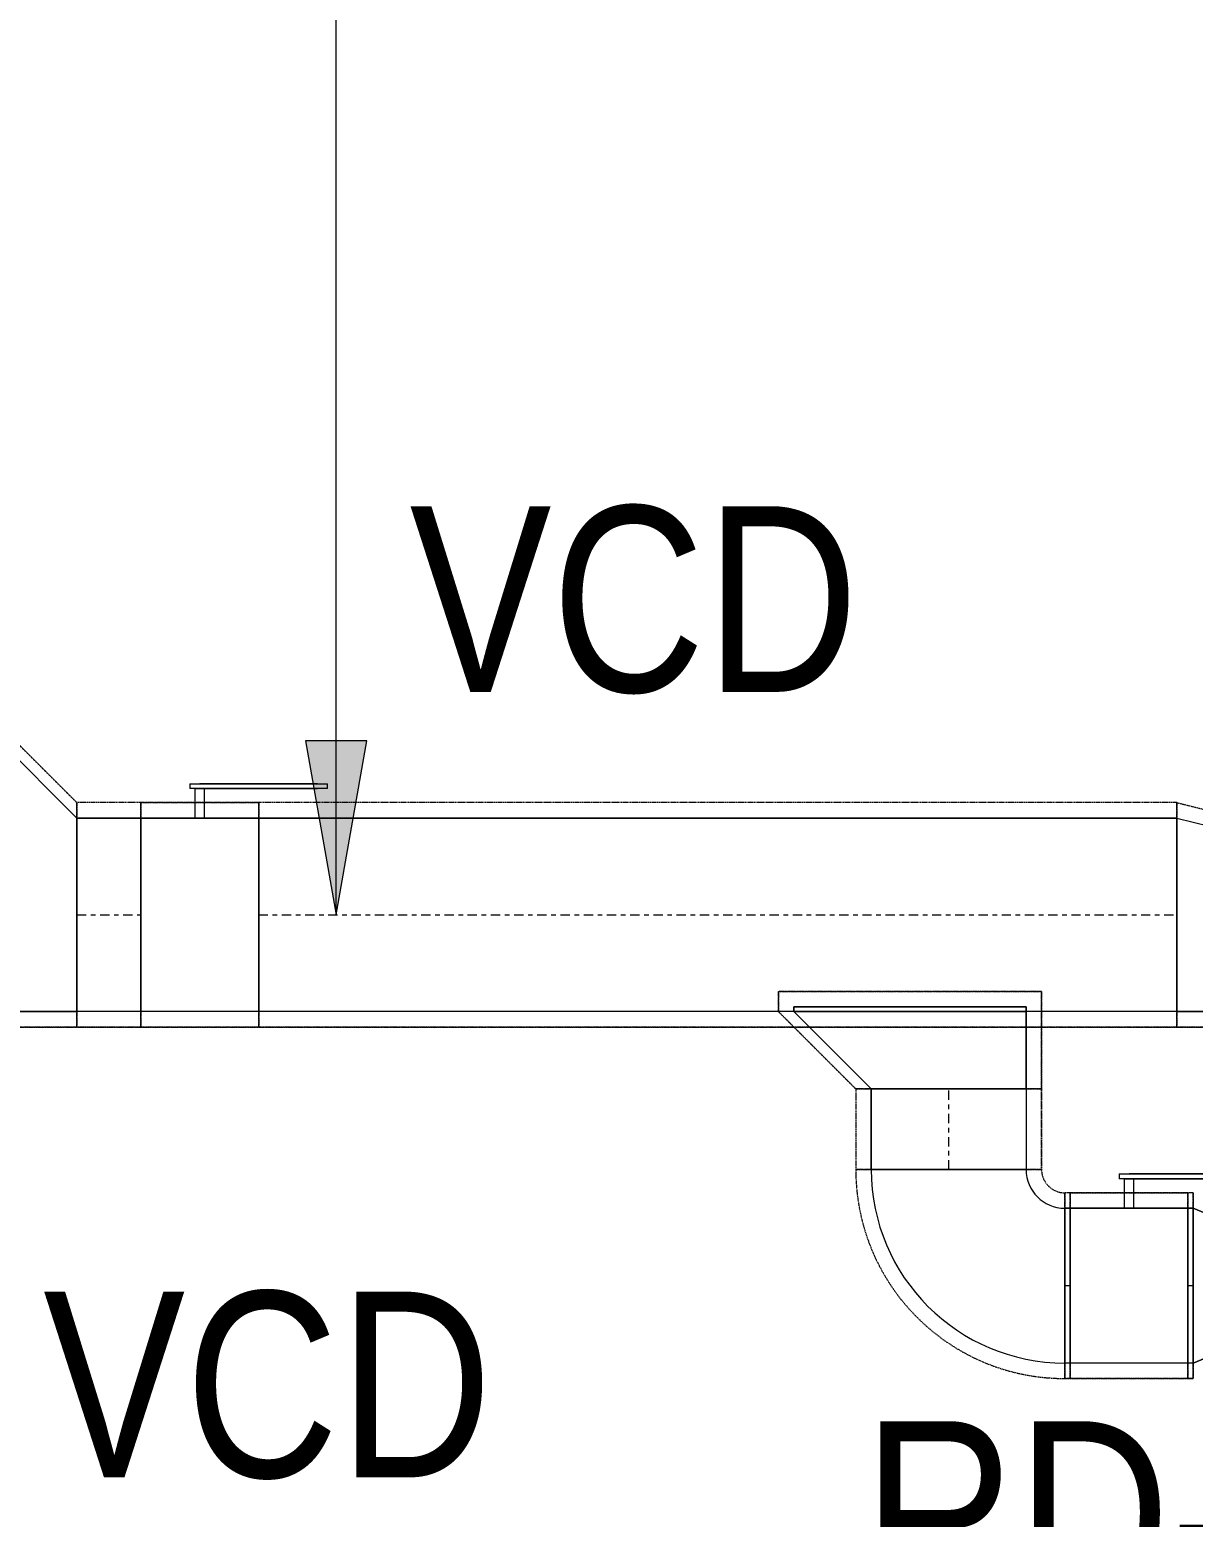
# Model space of a CAD drawing. Header units: inches. Extents: x -83664 to 20107, y -47222 to 19398.
# Drawn here: x -24218 to -22714, y -30683 to -28761 of the extents above; entities that cross this region are included whole.
import ezdxf

# ---------------------------------------------------------------- set-up
doc = ezdxf.new("R2010")
doc.units = ezdxf.units.IN
doc.header["$MEASUREMENT"] = 0
doc.linetypes.add('Center', pattern=[29.999999, 12, -6, 6, -6])
doc.linetypes.add('Hidden 0_50', pattern=[1.0584, 0.5292, -0.5292])
for name, color, linetype, lineweight in [('G-ANNO-TEXT', 7, 'Continuous', 9), ('M-HVAC-DUCT-CNTR', 7, 'Center', 9), ('M-HVAC-DUCT-IDEN', 7, 'Continuous', 18)]:
    doc.layers.add(name, color=color, linetype=linetype, lineweight=lineweight)
doc.layers.add('M-HVAC-DUCT', color=7, linetype='Continuous', lineweight=9, true_color=0xffe97f)
doc.styles.add('Arial Narrow_21', font='ARIALN.TTF', dxfattribs={"height": 240})

# ---------------------------------------------------------------- blocks, each defined once
blk = doc.blocks.new('M_Rectangular Tap - Beveled - Standard-9301350-FIRST FLOOR AC CONDITIONING LAYOUT - PART A')
at = {"layer": 'M-HVAC-DUCT', "color": 6, "true_color": 0xff00ff}
for p, q in [((100, 125), (-6.2, 125)), ((-6.2, 125), (100, 125)), ((-6.2, 125), (-6.2, -225)), ((-6.2, -225), (-6.2, 125)), ((100, 125), (100, -125)), ((100, -125), (100, 125)), ((0, -225), (100, -125)), ((0, -225), (100, -125)), ((-6.2, -225), (0, -225)), ((0, -225), (-6.2, -225))]:
    blk.add_line(p, q, dxfattribs=at)
blk = doc.blocks.new('M_Rectangular Transition - Length - Standard-8295213-FIRST FLOOR AC CONDITIONING LAYOUT - PART A')
at = {"layer": 'M-HVAC-DUCT', "color": 6, "true_color": 0xff00ff}
for p, q in [((0, 125), (0, -125)), ((0, 125), (200, 75)), ((0, 125), (200, 75)), ((0, -125), (0, 125)), ((200, -125), (200, 75)), ((200, 75), (200, -125)), ((0, -125), (200, -125)), ((200, -125), (0, -125))]:
    blk.add_line(p, q, dxfattribs=at)
blk = doc.blocks.new('M_Rectangular Tap - Beveled - Standard-7399545-FIRST FLOOR AC CONDITIONING LAYOUT - PART A')
at = {"layer": 'M-HVAC-DUCT', "color": 6, "true_color": 0xff00ff}
for p, q in [((0, 200), (-6.096, 200)), ((-6.096, -100), (-6.096, 200)), ((-6.096, 200), (-6.096, -100)), ((-6.096, 200), (0, 200)), ((100, 100), (0, 200)), ((100, 100), (0, 200)), ((100, 100), (100, -100)), ((100, -100), (100, 100)), ((-6.096, -100), (100, -100)), ((100, -100), (-6.096, -100))]:
    blk.add_line(p, q, dxfattribs=at)
blk = doc.blocks.new('M_Rectangular Elbow - Radius - 0_75 W-7535170-FIRST FLOOR AC CONDITIONING LAYOUT - PART A')
at = {"layer": 'M-HVAC-DUCT', "color": 6, "true_color": 0xff00ff}
for p, q in [((-100, 150), (100, 150)), ((100, 150), (-100, 150)), ((-150, 100), (-150, -100)), ((-150, -100), (-150, 100))]:
    blk.add_line(p, q, dxfattribs=at)
for radius in [50, 50, 250, 250]:
    blk.add_arc((-150, 150), radius, 270, 0, dxfattribs=at)
blk = doc.blocks.new('M_Rectangular to Round Transition - Angle - 45 Degree-8295217-FIRST FLOOR AC CONDITIONING LAYOUT - PART A')
at = {"layer": 'M-HVAC-DUCT', "color": 6, "true_color": 0xff00ff}
for p, q in [((0, 100), (60.4, 75)), ((60.4, 75), (0, 100)), ((0, 100), (0, -100)), ((0, -100), (0, 100)), ((60.4, 0), (60.4, 75)), ((60.4, 0), (60.4, 75)), ((60.4, -75), (60.4, 0)), ((60.4, -75), (60.4, 0)), ((0, -100), (60.4, -75)), ((60.4, -75), (0, -100))]:
    blk.add_line(p, q, dxfattribs=at)
blk = doc.blocks.new('TEMW-ME-DMP-Volume Control Damper - Standard-V101-FIRST FLOOR AC CONDITIONING LAYOUT - PART A')
at = {"layer": 'M-HVAC-DUCT', "color": 6, "true_color": 0xff00ff}
for p, q in [((-165.1, 163.1), (-165.1, 169.4)), ((-152.4, 169.4), (-165.1, 169.4)), ((-165.1, 163.1), (-152.4, 163.1)), ((0, 169.4), (-152.4, 169.4)), ((-152.4, 169.4), (0, 169.4)), ((0, 163.1), (-152.4, 163.1)), ((-152.4, 163.1), (0, 163.1)), ((-6.4, 125), (-6.4, 163.1)), ((6.3, 163.1), (-6.4, 163.1)), ((6.3, 163.1), (-6.4, 163.1)), ((12.7, 169.4), (0, 169.4)), ((0, 163.1), (12.7, 163.1)), ((6.3, 163.1), (6.3, 125)), ((12.7, 169.4), (12.7, 163.1)), ((-76.2, 125), (-76.2, -125)), ((-76.2, -125), (-76.2, 125)), ((76.2, 125), (-76.2, 125)), ((-76.2, 125), (76.2, 125)), ((-76.2, 125), (76.2, 125)), ((-6.4, 125), (6.3, 125)), ((-6.4, 125), (6.3, 125)), ((76.2, 125), (76.2, -125)), ((76.2, -125), (76.2, 125)), ((-76.2, -125), (76.2, -125)), ((-76.2, -125), (76.2, -125)), ((-76.2, -125), (76.2, -125))]:
    blk.add_line(p, q, dxfattribs=at)
blk = doc.blocks.new('TEMW-ME-DMP-Volume Control Damper - Standard-V112-FIRST FLOOR AC CONDITIONING LAYOUT - PART A')
at = {"layer": 'M-HVAC-DUCT', "color": 6, "true_color": 0xff00ff}
for p, q in [((-165.1, 138.1), (-165.1, 144.4)), ((-152.4, 144.4), (-165.1, 144.4)), ((-165.1, 138.1), (-152.4, 138.1)), ((0, 144.4), (-152.4, 144.4)), ((-152.4, 144.4), (0, 144.4)), ((0, 138.1), (-152.4, 138.1)), ((-152.4, 138.1), (0, 138.1)), ((-6.4, 100), (-6.4, 138.1)), ((6.3, 138.1), (-6.4, 138.1)), ((6.3, 138.1), (-6.4, 138.1)), ((12.7, 144.4), (0, 144.4)), ((0, 138.1), (12.7, 138.1)), ((6.3, 138.1), (6.3, 100)), ((12.7, 144.4), (12.7, 138.1)), ((-76.2, 100), (-76.2, -100)), ((-76.2, -100), (-76.2, 100)), ((76.2, 100), (-76.2, 100)), ((-76.2, 100), (76.2, 100)), ((-76.2, 100), (76.2, 100)), ((-6.4, 100), (6.3, 100)), ((-6.4, 100), (6.3, 100)), ((76.2, 100), (76.2, -100)), ((76.2, -100), (76.2, 100)), ((-76.2, -100), (76.2, -100)), ((-76.2, -100), (76.2, -100)), ((-76.2, -100), (76.2, -100))]:
    blk.add_line(p, q, dxfattribs=at)
blk = doc.blocks.new('TEMW-SMBZ-HO-BM-HVAC-00002_rvt-1-FIRST FLOOR AC CONDITIONING LAYOUT - PART A')
at = {"layer": 'M-HVAC-DUCT', "color": 6, "linetype": 'Hidden 0_50', "true_color": 0xff00ff}
for p, q in [((127199.9, 68712.5), (127299.9, 68612.5)), ((127299.9, 68612.5), (127199.9, 68712.5)), ((127299.9, 68612.5), (127299.9, 68322.5)), ((127299.9, 68322.5), (127299.9, 68612.5)), ((127299.9, 68322.5), (127299.9, 68612.5)), ((127299.9, 68612.5), (127299.9, 68322.5)), ((127382.4, 68612.5), (127299.9, 68612.5)), ((127382.4, 68612.5), (127299.9, 68612.5)), ((127382.4, 68612.5), (127382.4, 68322.5)), ((127534.8, 68612.5), (127382.4, 68612.5)), ((127382.4, 68612.5), (127534.8, 68612.5)), ((127382.4, 68322.5), (127382.4, 68612.5)), ((127382.4, 68322.5), (127382.4, 68612.5)), ((127382.4, 68612.5), (127382.4, 68322.5)), ((127534.8, 68322.5), (127534.8, 68612.5)), ((127534.8, 68612.5), (127534.8, 68322.5)), ((128721.1, 68612.5), (127534.8, 68612.5)), ((128721.1, 68612.5), (127534.8, 68612.5)), ((127534.8, 68322.5), (127534.8, 68612.5)), ((127534.8, 68612.5), (127534.8, 68322.5)), ((128721.1, 68322.5), (128721.1, 68612.5)), ((128721.1, 68612.5), (128721.1, 68322.5)), ((128721.1, 68612.5), (128721.1, 68322.5)), ((128721.1, 68612.5), (128921.1, 68562.5)), ((128721.1, 68612.5), (128921.1, 68562.5)), ((128721.1, 68322.5), (128721.1, 68612.5)), ((128206.3, 68342.5), (128206.3, 68368.6)), ((128206.3, 68368.6), (128546.3, 68368.6)), ((128546.3, 68368.6), (128206.3, 68368.6)), ((128206.3, 68368.6), (128206.3, 68342.5)), ((128546.3, 68368.6), (128546.3, 68242.5)), ((128546.3, 68242.5), (128546.3, 68368.6)), ((128306.3, 68242.5), (128206.3, 68342.5)), ((128206.3, 68342.5), (128306.3, 68242.5)), ((127299.9, 68322.5), (127173.7, 68322.5)), ((127173.7, 68322.5), (127299.9, 68322.5)), ((127299.9, 68322.5), (127382.4, 68322.5)), ((127382.4, 68322.5), (127299.9, 68322.5)), ((127382.4, 68322.5), (127534.8, 68322.5)), ((127534.8, 68322.5), (127382.4, 68322.5)), ((127534.8, 68322.5), (128721.1, 68322.5)), ((128721.1, 68322.5), (127534.8, 68322.5)), ((128721.1, 68322.5), (128921.1, 68322.5)), ((128921.1, 68322.5), (128721.1, 68322.5)), ((128546.3, 68242.5), (128306.3, 68242.5)), ((128306.3, 68242.5), (128546.3, 68242.5)), ((128306.3, 68242.5), (128306.3, 68138.3)), ((128306.3, 68242.5), (128306.3, 68138.3)), ((128546.3, 68242.5), (128306.3, 68242.5)), ((128306.3, 68242.5), (128546.3, 68242.5)), ((128546.3, 68138.3), (128546.3, 68242.5)), ((128546.3, 68242.5), (128546.3, 68138.3)), ((128546.3, 68138.3), (128306.3, 68138.3)), ((128306.3, 68138.3), (128546.3, 68138.3)), ((128546.3, 68138.3), (128306.3, 68138.3)), ((128306.3, 68138.3), (128546.3, 68138.3)), ((128576.3, 67868.3), (128576.3, 68108.3)), ((128576.3, 68108.3), (128576.3, 67868.3)), ((128583.1, 68108.3), (128576.3, 68108.3)), ((128583.1, 68108.3), (128576.3, 68108.3)), ((128576.3, 67868.3), (128576.3, 68108.3)), ((128576.3, 68108.3), (128576.3, 67868.3)), ((128583.1, 67868.3), (128583.1, 68108.3)), ((128583.1, 68108.3), (128583.1, 67868.3)), ((128583.1, 68108.3), (128583.1, 67868.3)), ((128735.5, 68108.3), (128583.1, 68108.3)), ((128583.1, 68108.3), (128735.5, 68108.3)), ((128583.1, 67868.3), (128583.1, 68108.3)), ((128735.5, 67868.3), (128735.5, 68108.3)), ((128735.5, 68108.3), (128735.5, 67868.3)), ((128742.2, 68108.3), (128735.5, 68108.3)), ((128742.2, 68108.3), (128735.5, 68108.3)), ((128735.5, 67868.3), (128735.5, 68108.3)), ((128735.5, 68108.3), (128735.5, 67868.3)), ((128742.2, 67868.3), (128742.2, 68108.3)), ((128742.2, 68108.3), (128742.2, 67868.3)), ((128742.2, 67868.3), (128742.2, 68108.3)), ((128742.2, 68108.3), (128742.2, 67868.3)), ((128576.3, 67868.3), (128583.1, 67868.3)), ((128583.1, 67868.3), (128576.3, 67868.3)), ((128583.1, 67868.3), (128735.5, 67868.3)), ((128735.5, 67868.3), (128583.1, 67868.3)), ((128735.5, 67868.3), (128742.2, 67868.3)), ((128742.2, 67868.3), (128735.5, 67868.3))]:
    blk.add_line(p, q, dxfattribs=at)
at = {"layer": 'M-HVAC-DUCT', "color": 6, "true_color": 0xff00ff}
for p, q in [((127299.9, 68592.5), (127299.9, 68342.5)), ((127299.9, 68342.5), (127299.9, 68592.5)), ((127299.9, 68592.5), (127382.4, 68592.5)), ((127382.4, 68592.5), (127299.9, 68592.5)), ((127382.4, 68592.5), (127382.4, 68342.5)), ((127382.4, 68342.5), (127382.4, 68592.5)), ((127534.8, 68592.5), (127534.8, 68342.5)), ((127534.8, 68342.5), (127534.8, 68592.5)), ((127534.8, 68592.5), (128721.1, 68592.5)), ((128721.1, 68592.5), (127534.8, 68592.5)), ((128721.1, 68592.5), (128721.1, 68342.5)), ((128721.1, 68342.5), (128721.1, 68592.5)), ((127382.4, 68342.5), (127299.9, 68342.5)), ((127382.4, 68342.5), (127299.9, 68342.5)), ((128721.1, 68342.5), (127534.8, 68342.5)), ((128721.1, 68342.5), (127534.8, 68342.5)), ((128226.3, 68342.5), (128226.3, 68348.6)), ((128226.3, 68348.6), (128526.3, 68348.6)), ((128526.3, 68348.6), (128226.3, 68348.6)), ((128226.3, 68348.6), (128226.3, 68342.5)), ((128226.3, 68342.5), (128526.3, 68342.5)), ((128226.3, 68342.5), (128526.3, 68342.5)), ((128526.3, 68348.6), (128526.3, 68342.5)), ((128526.3, 68342.5), (128526.3, 68348.6)), ((128326.3, 68242.5), (128526.3, 68242.5)), ((128526.3, 68242.5), (128326.3, 68242.5)), ((128326.3, 68138.3), (128326.3, 68242.5)), ((128326.3, 68242.5), (128326.3, 68138.3)), ((128526.3, 68242.5), (128526.3, 68138.3)), ((128526.3, 68242.5), (128526.3, 68138.3)), ((128326.3, 68138.3), (128526.3, 68138.3)), ((128526.3, 68138.3), (128326.3, 68138.3)), ((128576.3, 68088.3), (128576.3, 67888.3)), ((128576.3, 67888.3), (128576.3, 68088.3)), ((128576.3, 68088.3), (128583.1, 68088.3)), ((128583.1, 68088.3), (128576.3, 68088.3)), ((128583.1, 68088.3), (128583.1, 67888.3)), ((128583.1, 67888.3), (128583.1, 68088.3)), ((128735.5, 68088.3), (128735.5, 67888.3)), ((128735.5, 67888.3), (128735.5, 68088.3)), ((128735.5, 68088.3), (128742.2, 68088.3)), ((128742.2, 68088.3), (128735.5, 68088.3)), ((128742.2, 68088.3), (128742.2, 67888.3)), ((128742.2, 67888.3), (128742.2, 68088.3)), ((128583.1, 67888.3), (128576.3, 67888.3)), ((128583.1, 67888.3), (128576.3, 67888.3)), ((128742.2, 67888.3), (128735.5, 67888.3)), ((128742.2, 67888.3), (128735.5, 67888.3))]:
    blk.add_line(p, q, dxfattribs=at)
at = {"layer": 'M-HVAC-DUCT', "color": 6, "linetype": 'Hidden 0_50', "true_color": 0xff00ff}
for radius in [270, 270, 30, 30]:
    blk.add_arc((128576.3, 68138.3), radius, 180, 270, dxfattribs=at)
at = {"layer": 'M-HVAC-DUCT-CNTR', "color": 6, "true_color": 0xff00ff}
for p, q in [((127299.9, 68467.5), (127382.4, 68467.5)), ((127534.8, 68467.5), (128721.1, 68467.5)), ((128426.3, 68138.3), (128426.3, 68242.5)), ((128576.3, 67988.3), (128583.1, 67988.3)), ((128735.5, 67988.3), (128742.2, 67988.3))]:
    blk.add_line(p, q, dxfattribs=at)
at = {"layer": 'M-HVAC-DUCT', "color": 6, "linetype": 'Hidden 0_50', "lineweight": 9, "true_color": 0xff00ff, "extrusion": (0, 0, -1)}
for name, p, rotation in [('M_Rectangular Tap - Beveled - Standard-9301350-FIRST FLOOR AC CONDITIONING LAYOUT - PART A', (-127199.9, 68467.5), 180), ('M_Rectangular Tap - Beveled - Standard-7399545-FIRST FLOOR AC CONDITIONING LAYOUT - PART A', (-128426.3, 68342.5), 270)]:
    blk.add_blockref(name, p, dxfattribs=dict(at, rotation=rotation))
for name, p in [('TEMW-ME-DMP-Volume Control Damper - Standard-V101-FIRST FLOOR AC CONDITIONING LAYOUT - PART A', (-127458.6, 68467.5)), ('TEMW-ME-DMP-Volume Control Damper - Standard-V112-FIRST FLOOR AC CONDITIONING LAYOUT - PART A', (-128659.3, 67988.3))]:
    blk.add_blockref(name, p, dxfattribs=at)
at = {"layer": 'M-HVAC-DUCT', "color": 6, "linetype": 'Hidden 0_50', "lineweight": 9, "true_color": 0xff00ff}
for name, p in [('M_Rectangular Transition - Length - Standard-8295213-FIRST FLOOR AC CONDITIONING LAYOUT - PART A', (128721.1, 68467.5)), ('M_Rectangular to Round Transition - Angle - 45 Degree-8295217-FIRST FLOOR AC CONDITIONING LAYOUT - PART A', (128742.2, 67988.3))]:
    blk.add_blockref(name, p, dxfattribs=at)
at = {"layer": 'M-HVAC-DUCT', "color": 6, "linetype": 'Hidden 0_50', "lineweight": 9, "true_color": 0xff00ff, "rotation": 270}
blk.add_blockref('M_Rectangular Elbow - Radius - 0_75 W-7535170-FIRST FLOOR AC CONDITIONING LAYOUT - PART A', (128426.3, 67988.3), dxfattribs=at)
blk = doc.blocks.new('TEMW-SMBZ-HO-BM-HVAC-00002_rvt-2-FIRST FLOOR AC CONDITIONING LAYOUT - PART A')
at = {"layer": 'M-HVAC-DUCT', "color": 6, "linetype": 'Hidden 0_50', "true_color": 0xff00ff}
for p, q in [((127199.9, 68712.5), (127299.9, 68612.5)), ((127299.9, 68612.5), (127199.9, 68712.5)), ((127299.9, 68612.5), (127299.9, 68322.5)), ((127299.9, 68322.5), (127299.9, 68612.5)), ((127299.9, 68322.5), (127299.9, 68612.5)), ((127299.9, 68612.5), (127299.9, 68322.5)), ((127382.4, 68612.5), (127299.9, 68612.5)), ((127382.4, 68612.5), (127299.9, 68612.5)), ((127382.4, 68612.5), (127382.4, 68322.5)), ((127534.8, 68612.5), (127382.4, 68612.5)), ((127382.4, 68612.5), (127534.8, 68612.5)), ((127382.4, 68322.5), (127382.4, 68612.5)), ((127382.4, 68322.5), (127382.4, 68612.5)), ((127382.4, 68612.5), (127382.4, 68322.5)), ((127534.8, 68322.5), (127534.8, 68612.5)), ((127534.8, 68612.5), (127534.8, 68322.5)), ((128721.1, 68612.5), (127534.8, 68612.5)), ((128721.1, 68612.5), (127534.8, 68612.5)), ((127534.8, 68322.5), (127534.8, 68612.5)), ((127534.8, 68612.5), (127534.8, 68322.5)), ((128721.1, 68322.5), (128721.1, 68612.5)), ((128721.1, 68612.5), (128721.1, 68322.5)), ((128721.1, 68612.5), (128721.1, 68322.5)), ((128721.1, 68612.5), (128921.1, 68562.5)), ((128721.1, 68612.5), (128921.1, 68562.5)), ((128721.1, 68322.5), (128721.1, 68612.5)), ((128206.3, 68342.5), (128206.3, 68368.6)), ((128206.3, 68368.6), (128546.3, 68368.6)), ((128546.3, 68368.6), (128206.3, 68368.6)), ((128206.3, 68368.6), (128206.3, 68342.5)), ((128546.3, 68368.6), (128546.3, 68242.5)), ((128546.3, 68242.5), (128546.3, 68368.6)), ((128306.3, 68242.5), (128206.3, 68342.5)), ((128206.3, 68342.5), (128306.3, 68242.5)), ((127299.9, 68322.5), (127173.7, 68322.5)), ((127173.7, 68322.5), (127299.9, 68322.5)), ((127299.9, 68322.5), (127382.4, 68322.5)), ((127382.4, 68322.5), (127299.9, 68322.5)), ((127382.4, 68322.5), (127534.8, 68322.5)), ((127534.8, 68322.5), (127382.4, 68322.5)), ((127534.8, 68322.5), (128721.1, 68322.5)), ((128721.1, 68322.5), (127534.8, 68322.5)), ((128721.1, 68322.5), (128921.1, 68322.5)), ((128921.1, 68322.5), (128721.1, 68322.5)), ((128546.3, 68242.5), (128306.3, 68242.5)), ((128306.3, 68242.5), (128546.3, 68242.5)), ((128306.3, 68242.5), (128306.3, 68138.3)), ((128306.3, 68242.5), (128306.3, 68138.3)), ((128546.3, 68242.5), (128306.3, 68242.5)), ((128306.3, 68242.5), (128546.3, 68242.5)), ((128546.3, 68138.3), (128546.3, 68242.5)), ((128546.3, 68242.5), (128546.3, 68138.3)), ((128546.3, 68138.3), (128306.3, 68138.3)), ((128306.3, 68138.3), (128546.3, 68138.3)), ((128546.3, 68138.3), (128306.3, 68138.3)), ((128306.3, 68138.3), (128546.3, 68138.3)), ((128576.3, 67868.3), (128576.3, 68108.3)), ((128576.3, 68108.3), (128576.3, 67868.3)), ((128583.1, 68108.3), (128576.3, 68108.3)), ((128583.1, 68108.3), (128576.3, 68108.3)), ((128576.3, 67868.3), (128576.3, 68108.3)), ((128576.3, 68108.3), (128576.3, 67868.3)), ((128583.1, 67868.3), (128583.1, 68108.3)), ((128583.1, 68108.3), (128583.1, 67868.3)), ((128583.1, 68108.3), (128583.1, 67868.3)), ((128735.5, 68108.3), (128583.1, 68108.3)), ((128583.1, 68108.3), (128735.5, 68108.3)), ((128583.1, 67868.3), (128583.1, 68108.3)), ((128735.5, 67868.3), (128735.5, 68108.3)), ((128735.5, 68108.3), (128735.5, 67868.3)), ((128742.2, 68108.3), (128735.5, 68108.3)), ((128742.2, 68108.3), (128735.5, 68108.3)), ((128735.5, 67868.3), (128735.5, 68108.3)), ((128735.5, 68108.3), (128735.5, 67868.3)), ((128742.2, 67868.3), (128742.2, 68108.3)), ((128742.2, 68108.3), (128742.2, 67868.3)), ((128742.2, 67868.3), (128742.2, 68108.3)), ((128742.2, 68108.3), (128742.2, 67868.3)), ((128576.3, 67868.3), (128583.1, 67868.3)), ((128583.1, 67868.3), (128576.3, 67868.3)), ((128583.1, 67868.3), (128735.5, 67868.3)), ((128735.5, 67868.3), (128583.1, 67868.3)), ((128735.5, 67868.3), (128742.2, 67868.3)), ((128742.2, 67868.3), (128735.5, 67868.3))]:
    blk.add_line(p, q, dxfattribs=at)
at = {"layer": 'M-HVAC-DUCT', "color": 6, "true_color": 0xff00ff}
for p, q in [((127299.9, 68592.5), (127299.9, 68342.5)), ((127299.9, 68342.5), (127299.9, 68592.5)), ((127299.9, 68592.5), (127382.4, 68592.5)), ((127382.4, 68592.5), (127299.9, 68592.5)), ((127382.4, 68592.5), (127382.4, 68342.5)), ((127382.4, 68342.5), (127382.4, 68592.5)), ((127534.8, 68592.5), (127534.8, 68342.5)), ((127534.8, 68342.5), (127534.8, 68592.5)), ((127534.8, 68592.5), (128721.1, 68592.5)), ((128721.1, 68592.5), (127534.8, 68592.5)), ((128721.1, 68592.5), (128721.1, 68342.5)), ((128721.1, 68342.5), (128721.1, 68592.5)), ((127382.4, 68342.5), (127299.9, 68342.5)), ((127382.4, 68342.5), (127299.9, 68342.5)), ((128721.1, 68342.5), (127534.8, 68342.5)), ((128721.1, 68342.5), (127534.8, 68342.5)), ((128226.3, 68342.5), (128226.3, 68348.6)), ((128226.3, 68348.6), (128526.3, 68348.6)), ((128526.3, 68348.6), (128226.3, 68348.6)), ((128226.3, 68348.6), (128226.3, 68342.5)), ((128226.3, 68342.5), (128526.3, 68342.5)), ((128226.3, 68342.5), (128526.3, 68342.5)), ((128526.3, 68348.6), (128526.3, 68342.5)), ((128526.3, 68342.5), (128526.3, 68348.6)), ((128326.3, 68242.5), (128526.3, 68242.5)), ((128526.3, 68242.5), (128326.3, 68242.5)), ((128326.3, 68138.3), (128326.3, 68242.5)), ((128326.3, 68242.5), (128326.3, 68138.3)), ((128526.3, 68242.5), (128526.3, 68138.3)), ((128526.3, 68242.5), (128526.3, 68138.3)), ((128326.3, 68138.3), (128526.3, 68138.3)), ((128526.3, 68138.3), (128326.3, 68138.3)), ((128576.3, 68088.3), (128576.3, 67888.3)), ((128576.3, 67888.3), (128576.3, 68088.3)), ((128576.3, 68088.3), (128583.1, 68088.3)), ((128583.1, 68088.3), (128576.3, 68088.3)), ((128583.1, 68088.3), (128583.1, 67888.3)), ((128583.1, 67888.3), (128583.1, 68088.3)), ((128735.5, 68088.3), (128735.5, 67888.3)), ((128735.5, 67888.3), (128735.5, 68088.3)), ((128735.5, 68088.3), (128742.2, 68088.3)), ((128742.2, 68088.3), (128735.5, 68088.3)), ((128742.2, 68088.3), (128742.2, 67888.3)), ((128742.2, 67888.3), (128742.2, 68088.3)), ((128583.1, 67888.3), (128576.3, 67888.3)), ((128583.1, 67888.3), (128576.3, 67888.3)), ((128742.2, 67888.3), (128735.5, 67888.3)), ((128742.2, 67888.3), (128735.5, 67888.3))]:
    blk.add_line(p, q, dxfattribs=at)
at = {"layer": 'M-HVAC-DUCT', "color": 6, "linetype": 'Hidden 0_50', "true_color": 0xff00ff}
for radius in [270, 270, 30, 30]:
    blk.add_arc((128576.3, 68138.3), radius, 180, 270, dxfattribs=at)
at = {"layer": 'M-HVAC-DUCT-CNTR', "color": 6, "true_color": 0xff00ff}
for p, q in [((127299.9, 68467.5), (127382.4, 68467.5)), ((127534.8, 68467.5), (128721.1, 68467.5)), ((128426.3, 68138.3), (128426.3, 68242.5)), ((128576.3, 67988.3), (128583.1, 67988.3)), ((128735.5, 67988.3), (128742.2, 67988.3))]:
    blk.add_line(p, q, dxfattribs=at)
at = {"layer": 'M-HVAC-DUCT', "color": 6, "linetype": 'Hidden 0_50', "lineweight": 9, "true_color": 0xff00ff, "extrusion": (0, 0, -1)}
for name, p, rotation in [('M_Rectangular Tap - Beveled - Standard-9301350-FIRST FLOOR AC CONDITIONING LAYOUT - PART A', (-127199.9, 68467.5), 180), ('M_Rectangular Tap - Beveled - Standard-7399545-FIRST FLOOR AC CONDITIONING LAYOUT - PART A', (-128426.3, 68342.5), 270)]:
    blk.add_blockref(name, p, dxfattribs=dict(at, rotation=rotation))
for name, p in [('TEMW-ME-DMP-Volume Control Damper - Standard-V101-FIRST FLOOR AC CONDITIONING LAYOUT - PART A', (-127458.6, 68467.5)), ('TEMW-ME-DMP-Volume Control Damper - Standard-V112-FIRST FLOOR AC CONDITIONING LAYOUT - PART A', (-128659.3, 67988.3))]:
    blk.add_blockref(name, p, dxfattribs=at)
at = {"layer": 'M-HVAC-DUCT', "color": 6, "linetype": 'Hidden 0_50', "lineweight": 9, "true_color": 0xff00ff}
for name, p in [('M_Rectangular Transition - Length - Standard-8295213-FIRST FLOOR AC CONDITIONING LAYOUT - PART A', (128721.1, 68467.5)), ('M_Rectangular to Round Transition - Angle - 45 Degree-8295217-FIRST FLOOR AC CONDITIONING LAYOUT - PART A', (128742.2, 67988.3))]:
    blk.add_blockref(name, p, dxfattribs=at)
at = {"layer": 'M-HVAC-DUCT', "color": 6, "linetype": 'Hidden 0_50', "lineweight": 9, "true_color": 0xff00ff, "rotation": 270}
blk.add_blockref('M_Rectangular Elbow - Radius - 0_75 W-7535170-FIRST FLOOR AC CONDITIONING LAYOUT - PART A', (128426.3, 67988.3), dxfattribs=at)

msp = doc.modelspace()

# ---------------------------------------------------------------- hatches: boundary and pattern name
at = {"layer": 'M-HVAC-DUCT-IDEN', "lineweight": 9}
msp.add_hatch(color=256, dxfattribs=at).paths.add_polyline_path([(-23821.9, -29904.7), (-23782.2, -29679.7), (-23861.5, -29679.7)])

# ---------------------------------------------------------------- linework, layer by layer
for p, q in [((-23821.9, -29904.7), (-23821.9, -28095.5)), ((-23782.2, -29679.7), (-23861.5, -29679.7)), ((-23861.5, -29679.7), (-23821.9, -29904.7)), ((-23821.9, -29904.7), (-23782.2, -29679.7))]:
    msp.add_line(p, q, dxfattribs=at)

# ---------------------------------------------------------------- block references
at = {"lineweight": 5}
for name in ['TEMW-SMBZ-HO-BM-HVAC-00002_rvt-1-FIRST FLOOR AC CONDITIONING LAYOUT - PART A', 'TEMW-SMBZ-HO-BM-HVAC-00002_rvt-2-FIRST FLOOR AC CONDITIONING LAYOUT - PART A']:
    msp.add_blockref(name, (-151456.7, -98372.2), dxfattribs=at)

# ---------------------------------------------------------------- texts
at = {"layer": 'G-ANNO-TEXT', "char_height": 240, "attachment_point": 1, "style": 'Arial Narrow_21'}
for s, insert, width in [('VCD', (-23726.9, -29376.6), 733.544), ('VCD', (-24200.2, -30391.6), 733.544), ('RD-02', (-23141.2, -30559.1), 1010.126)]:
    msp.add_mtext(s, dxfattribs=dict(at, insert=insert, width=width))

doc.saveas('drawing.dxf')
